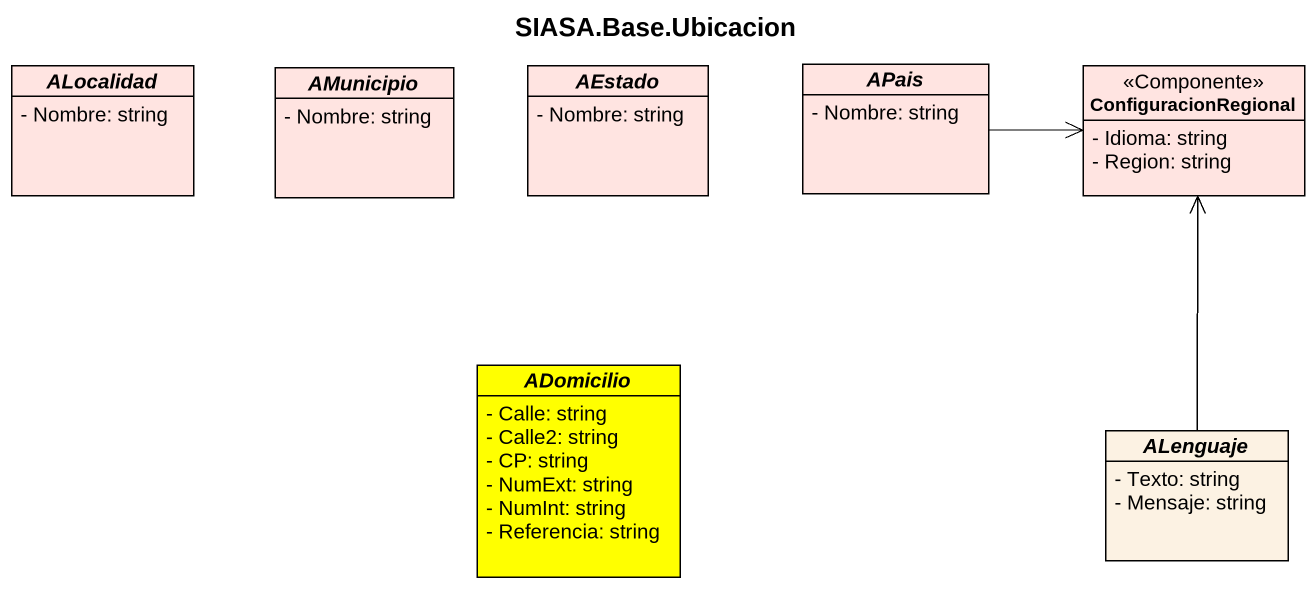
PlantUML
@startuml
title SIASA.Base.Ubicacion
hide circle
hide empty members
skinparam classAttributeIconSize 0
abstract class ALocalidad #FFE4E1 {
  - Nombre: string
}
abstract class AMunicipio #FFE4E1 {
  - Nombre: string
}
abstract class AEstado #FFE4E1 {
  - Nombre: string
}
abstract class APais #FFE4E1 {
  - Nombre: string
}
class ConfiguracionRegional <<Componente>> #FFE4E1 {
  - Idioma: string
  - Region: string
}
abstract class ADomicilio #FFFF00 {
  - Calle: string
  - Calle2: string
  - CP: string
  - NumExt: string
  - NumInt: string
  - Referencia: string
}
abstract class ALenguaje {
  - Texto: string
  - Mensaje: string
}
APais -right-> ConfiguracionRegional
ALenguaje -up-> ConfiguracionRegional
@enduml
